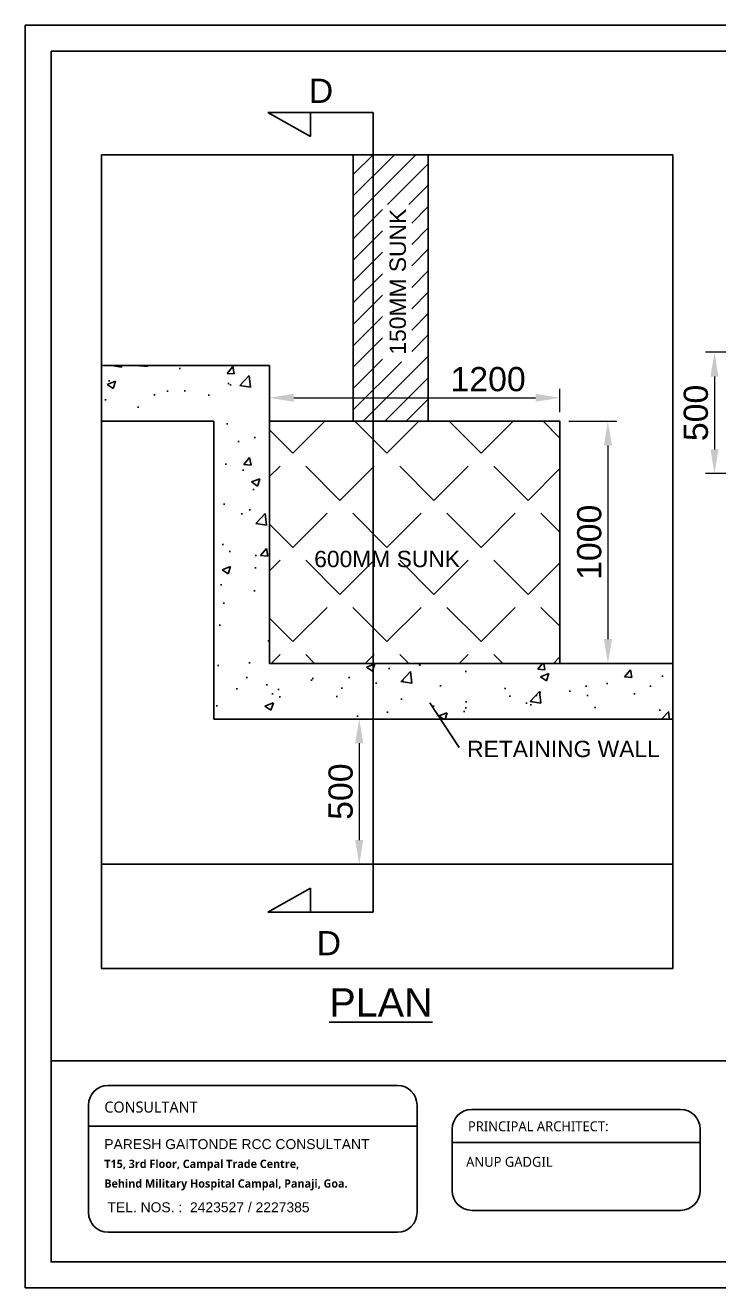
# Model space of a CAD drawing. Header units: millimetres. Extents: x 660818 to 959388, y -495289 to 50450.
# Drawn here: x 709819 to 715551, y -195940 to -185509 of the extents above; entities that cross this region are included whole.
import ezdxf
from ezdxf.enums import TextEntityAlignment as Align

# ---------------------------------------------------------------- set-up
doc = ezdxf.new("R2010")
doc.units = ezdxf.units.MM
doc.header["$LTSCALE"] = 0.01
doc.header["$MEASUREMENT"] = 0
doc.header["$PDMODE"] = 35
for name, color, linetype in [('1', 7, 'Continuous'), ('ARCH', 8, 'Continuous'), ('gully tap manhol', 6, 'Continuous'), ('Labels', 4, 'Continuous'), ('RCC BEAMS', 150, 'Continuous'), ('Text', 7, 'Continuous')]:
    doc.layers.add(name, color=color, linetype=linetype)
doc.styles.add('SC-BBS2', font='SansSerif')
doc.styles.add('SC-FTG1', font='SansSerif')
doc.styles.get("Standard").update_dxf_attribs({"font": 'arial.ttf'})
doc.dimstyles.new('SCDim', dxfattribs={"dimtxt": 200, "dimasz": 200, "dimexe": 75, "dimexo": 75, "dimgap": 50, "dimtad": 1, "dimtoh": 1, "dimdec": 0, "dimzin": 0, "dimdsep": 46, "dimtxsty": 'SC-BBS2', "dimcen": 0.09, "dimclrd": 5, "dimclre": 5, "dimclrt": 5, "dimadec": 0, "dimazin": 0, "dimtfac": 1, "dimtdec": 0, "dimtix": 1, "dimtofl": 0, "dimtmove": 0, "dimatfit": 3, "dimfxl": 1, "dimtolj": 1, "dimtzin": 0, "dimlwd": 0, "dimlwe": 0, "dimarcsym": 0})

# ---------------------------------------------------------------- blocks, each defined once
blk = doc.blocks.new('*D1038')
at = {"layer": '1', "color": 5, "lineweight": 0, "ltscale": 200, "transparency": 16777216}
for p, q in [((715620, -188211), (715441, -188211)), ((715516, -188411), (715516, -189013)), ((715620, -189213), (715441, -189213))]:
    blk.add_line(p, q, dxfattribs=at)
at = {"layer": '1', "color": 5, "ltscale": 200, "transparency": 16777216}
for points in [[(715483, -188411), (715549, -188411), (715516, -188211)], [(715483, -189013), (715549, -189013), (715516, -189213)]]:
    blk.add_solid(points, dxfattribs=at)
at = {"layer": 'Defpoints', "color": 0, "ltscale": 200, "transparency": 16777216}
for p in [(715695, -188211), (715516, -189213), (715695, -189213)]:
    blk.add_point(p, dxfattribs=at)
at = {"layer": '1', "color": 5, "ltscale": 200, "transparency": 16777216, "insert": (715363, -188712), "char_height": 200, "attachment_point": 5, "rotation": 90, "style": 'SC-BBS2'}
blk.add_mtext('\\A1;500', dxfattribs=at)
blk = doc.blocks.new('*D1031')
at = {"layer": '1', "color": 5, "lineweight": 0, "ltscale": 200, "transparency": 16777216}
for p, q in [((711838, -188631), (711838, -188512)), ((712038, -188587), (714038, -188587)), ((714238, -188706), (714238, -188512))]:
    blk.add_line(p, q, dxfattribs=at)
at = {"layer": '1', "color": 5, "ltscale": 200, "transparency": 16777216}
for points in [[(712038, -188554), (712038, -188620), (711838, -188587)], [(714038, -188554), (714038, -188620), (714238, -188587)]]:
    blk.add_solid(points, dxfattribs=at)
at = {"layer": 'Defpoints', "color": 0, "ltscale": 200, "transparency": 16777216}
for p in [(714238, -188587), (711838, -188706), (714238, -188781)]:
    blk.add_point(p, dxfattribs=at)
at = {"layer": '1', "color": 5, "ltscale": 200, "transparency": 16777216, "insert": (713645, -188434), "char_height": 200, "attachment_point": 5, "style": 'SC-BBS2'}
blk.add_mtext('\\A1;1200', dxfattribs=at)
blk = doc.blocks.new('*D1032')
at = {"layer": '1', "color": 5, "lineweight": 0, "ltscale": 200, "transparency": 16777216}
for p, q in [((714313, -188781), (714710, -188781)), ((714635, -188981), (714635, -190581)), ((714313, -190781), (714710, -190781))]:
    blk.add_line(p, q, dxfattribs=at)
at = {"layer": '1', "color": 5, "ltscale": 200, "transparency": 16777216}
for points in [[(714602, -188981), (714669, -188981), (714635, -188781)], [(714602, -190581), (714669, -190581), (714635, -190781)]]:
    blk.add_solid(points, dxfattribs=at)
at = {"layer": 'Defpoints', "color": 0, "ltscale": 200, "transparency": 16777216}
for p in [(714238, -188781), (714238, -190781), (714635, -190781)]:
    blk.add_point(p, dxfattribs=at)
at = {"layer": '1', "color": 5, "ltscale": 200, "transparency": 16777216, "insert": (714482, -189781), "char_height": 200, "attachment_point": 5, "rotation": 90, "style": 'SC-BBS2'}
blk.add_mtext('\\A1;1000', dxfattribs=at)
blk = doc.blocks.new('*D1042')
at = {"layer": '1', "color": 5, "lineweight": 0, "ltscale": 200, "transparency": 16777216}
blk.add_line((712580, -191441), (712580, -192241), dxfattribs=at)
at = {"layer": '1', "color": 5, "ltscale": 200, "transparency": 16777216}
for points in [[(712546, -191441), (712613, -191441), (712580, -191241)], [(712546, -192241), (712613, -192241), (712580, -192441)]]:
    blk.add_solid(points, dxfattribs=at)
at = {"layer": 'Defpoints', "color": 0, "ltscale": 200, "transparency": 16777216}
for p in [(712580, -191241), (712580, -192441), (712580, -192441)]:
    blk.add_point(p, dxfattribs=at)
at = {"layer": '1', "color": 5, "ltscale": 200, "transparency": 16777216, "insert": (712427, -191841), "char_height": 200, "attachment_point": 5, "rotation": 90, "style": 'SC-BBS2'}
blk.add_mtext('\\A1;500', dxfattribs=at)

msp = doc.modelspace()

# ---------------------------------------------------------------- hatches: boundary and pattern name
h = msp.add_hatch()
h.set_pattern_fill('ANSI31', color=3, scale=1000)
h.set_pattern_definition([(45, (-1745872.47, -36.26), (-88.3883476, 88.3883476), [])])
h.paths.add_polyline_path([(713150.747, -186579.864), (712530.747, -186579.864), (712530.747, -188781.244), (713150.747, -188781.244)])
h.paths.add_polyline_path([(713013.212, -188290.113), (712772.628, -188290.113), (712772.628, -186991.169), (713013.212, -186991.169)])
at = {"layer": 'gully tap manhol'}
h = msp.add_hatch(dxfattribs=at)
h.set_pattern_fill('ANGLE', color=256, scale=2000, angle=45)
h.set_pattern_definition([(45, (-1745872.47, -36.26), (-388.90873, 388.90873), [400, -150]), (135, (-1745872.47, -36.26), (-388.90873, -388.90873), [400, -150])])
h.paths.add_polyline_path([(711838.156, -188781.244), (714238.156, -188781.244), (714238.156, -190781.244), (711838.156, -190781.244)])
at = {"layer": 'RCC BEAMS', "ltscale": 200}
h = msp.add_hatch(dxfattribs=at)
h.set_pattern_fill('AR-CONC', color=256, scale=100)
h.set_pattern_definition([(50, (-1745872.5, -36.26), (717.26018, -62.75213), [75, -825]), (355, (-1745872.5, -36.3), (-138.75133, 752.19213), [60, -660]), (100.451444, (-1745812.7, -41.5), (578.50885, 689.44), [63.7402, -701.14211]), (46.1842, (-1745872.5, 163.7), (1067.24133, -165.51928), [112.5, -1237.5]), (96.635635, (-1745783.5, 149.9), (934.66195, 974.1186), [95.61034, -1051.71376]), (351.184164, (-1745872.5, 163.7), (934.66195, 974.1186), [90, -990]), (21, (-1745772.5, 113.74), (596.90705, -402.61889), [75, -825]), (326, (-1745772.5, 113.7), (243.31533, 725.15005), [60, -660]), (71.451445, (-1745722.7, 80.2), (840.22238, 322.53115), [63.7402, -701.14211]), (37.5, (-1745872.47, -36.26), (12.159855, 332.893854), [0, -652, 0, -670, 0, -662.5]), (7.5, (-1745872.47, -36.26), (263.06954, 394.41171), [0, -382, 0, -637, 0, -252.5]), (327.5, (-1746095.47, -36.26), (533.822436, -22.554872), [0, -250, 0, -780, 0, -1035]), (317.5, (-1746195.47, -36.26), (583.18617, 100.10498), [0, -325, 0, -518, 0, -735])])
h.paths.add_polyline_path([(715172.916, -190781.244), (711838.156, -190781.244), (711838.156, -188781.244), (711838.156, -188321.244), (710449.484, -188321.244), (710449.484, -188781.244), (711378.156, -188781.244), (711378.156, -191241.244), (715172.916, -191241.244)])

# ---------------------------------------------------------------- linework, layer by layer
at = {"color": 40}
msp.add_line((710032.465, -194063.95), (723936.026, -194063.95), dxfattribs=at)
at = {"color": 151}
for p, q in [((710342.709, -194605.518), (713057.609, -194605.518)), ((713348.312, -194738.681), (715397.41, -194738.681))]:
    msp.add_line(p, q, dxfattribs=at)
for points in [[(709819.343, -185508.867), (724149.149, -185508.867), (724149.149, -195939.992), (709819.343, -195939.992)], [(710032.465, -185721.99), (723936.026, -185721.99), (723936.026, -195726.869), (710032.465, -195726.869)]]:
    msp.add_lwpolyline(points, close=True)
at = {"color": 3}
msp.add_lwpolyline([(713150.747, -186579.864), (713150.747, -188781.244), (712530.747, -188781.244), (712530.747, -186579.864)], dxfattribs=at)
at = {"color": 151}
for points in [[(710505.278, -194268.492), (712895.04, -194268.492, -0.414213562), (713057.609, -194431.061), (713057.609, -195318.563, -0.414213562), (712895.04, -195481.132), (710505.278, -195481.132, -0.414213562), (710342.709, -195318.563), (710342.709, -194431.061, -0.414213562)], [(713510.881, -194466.444), (715234.841, -194466.444, -0.414213562), (715397.41, -194629.013), (715397.41, -195137.976, -0.414213562), (715234.841, -195300.545), (713510.881, -195300.545, -0.414213562), (713348.312, -195137.976), (713348.312, -194629.013, -0.414213562)]]:
    msp.add_lwpolyline(points, format="xyb", close=True, dxfattribs=at)
at = {"layer": '1', "color": 1, "ltscale": 200}
for p, q in [((712695.087, -186228.737), (711823.1, -186228.737)), ((711823.1, -186228.737), (712176.868, -186427.179)), ((712176.868, -186427.179), (712176.868, -186228.737)), ((712695.087, -186228.737), (712695.087, -192836.338)), ((711823.1, -192836.338), (712176.868, -192637.896)), ((712176.868, -192637.896), (712176.868, -192836.338)), ((712695.087, -192836.338), (711823.1, -192836.338))]:
    msp.add_line(p, q, dxfattribs=at)
at = {"layer": '1', "ltscale": 200}
msp.add_line((713161.971, -191106.563), (713406.746, -191477.313), dxfattribs=at)
msp.add_lwpolyline([(710449.484, -192441.244), (715172.916, -192441.244)], dxfattribs=at)
at = {"layer": 'ARCH'}
for p, q in [((711838.156, -188321.244), (711838.156, -188781.244)), ((711838.156, -188781.244), (711838.156, -190781.244)), ((714153.156, -188781.244), (713638.156, -188781.244))]:
    msp.add_line(p, q, dxfattribs=at)
at = {"layer": 'gully tap manhol'}
msp.add_lwpolyline([(711838.156, -188781.244), (714238.156, -188781.244), (714238.156, -190781.244), (711838.156, -190781.244)], close=True, dxfattribs=at)
at = {"layer": 'RCC BEAMS', "ltscale": 200}
for p, q in [((710449.484, -188321.244), (711838.156, -188321.244)), ((711378.156, -188781.244), (710449.484, -188781.244)), ((711378.156, -188781.244), (711378.156, -191241.244)), ((711838.156, -190781.244), (715172.916, -190781.244)), ((711378.156, -191241.244), (715172.916, -191241.244))]:
    msp.add_line(p, q, dxfattribs=at)
at = {"layer": 'RCC BEAMS', "ltscale": 200, "extrusion": (0, 0, -1)}
msp.add_line((711838.156, -188449.842), (711838.156, -188781.244), dxfattribs=at)
at = {"layer": 'RCC BEAMS', "ltscale": 200}
msp.add_lwpolyline([(710449.484, -186579.864), (715172.916, -186579.864), (715172.916, -193301.179), (710449.484, -193301.179)], close=True, dxfattribs=at)

# ---------------------------------------------------------------- texts
at = {"color": 151, "attachment_point": 1}
for s, width, heights, insert, char_height in [('{\\fLucida Calligraphy|b0|i0|c0|p66;CONSULTANT}', 1188.69725, [-91.235], (710472.531, -194401.529), 91.23488), ('{\\fLucida Calligraphy|b0|i0|c0|p66;PRINCIPAL ARCHITECT:}', 5632.23919, [-82.111], (713478.134, -194564.927), 82.11139), ('PARESH GAITONDE RCC CONSULTANT', 7423.30961, [-84.968], (710472.531, -194712.293), 82.11139), ('{\\fLucida Calligraphy|b1|i0|c0|p66;T15, 3rd Floor, Campal Trade Centre,}', 7423.30961, [-91.235], (710472.531, -194882.067), 68.42616), ('{\\fLucida Calligraphy|b0|i0|c0|p66;\\H0.9x;\\C40;ANUP GADGIL}', 4174.97483, [-82.111], (713463.143, -194858.56), 91.23488), ('{\\fLucida Calligraphy|b1|i0|c0|p66;Behind Military Hospital Campal, Panaji, Goa.}', 9060.06026, [-91.235], (710472.531, -195044.532), 68.42616)]:
    msp.add_mtext_dynamic_manual_height_columns(s, width=width, gutter_width=12.5, heights=heights, dxfattribs=dict(at, insert=insert, char_height=char_height))
at = {"color": 151, "insert": (710498.937, -195233.819), "char_height": 82.11139, "width": 2482.89366, "attachment_point": 1}
msp.add_mtext('TEL. NOS. :  2423527 / 2227385', dxfattribs=at)
at = {"layer": '1', "color": 1, "ltscale": 200}
for p in [(712162.975, -186150.343), (712227.477, -193193.044)]:
    msp.add_text('D', height=200, dxfattribs=at).set_placement(p)
at = {"layer": 'Labels', "lineweight": 25, "style": 'SC-FTG1'}
msp.add_text('%%UPLAN', height=234, dxfattribs=at).set_placement((712759.371, -193581.852), align=Align.MIDDLE_CENTER)
at = {"layer": 'Text', "color": 7}
msp.add_text('150MM SUNK', height=135, rotation=90, dxfattribs=at).set_placement((712965.614, -188230.34))
for s, p in [('600MM SUNK', (712207.669, -189986.089)), ('RETAINING WALL', (713471.576, -191555.902))]:
    msp.add_text(s, height=135, dxfattribs=at).set_placement(p)

# ---------------------------------------------------------------- dimensions: what is measured, and where the dimension line sits
at = {"layer": '1', "ltscale": 200}
for base, p1, p2, text, picture, middle in [((715515.865, -189212.512), (715694.652, -188211.064), (715694.652, -189212.512), '500', '*D1038', (715362.847, -188711.788)), ((714635.482, -190781.244), (714238.156, -188781.244), (714238.156, -190781.244), '1000', '*D1032', (714482.464, -189781.244)), ((712579.683, -192441.244), (712579.683, -191241.244), (712579.683, -192441.244), '500', '*D1042', (712426.665, -191841.244))]:
    dim = msp.add_linear_dim(base=base, p1=p1, p2=p2, angle=90, text=text, dimstyle='SCDim', dxfattribs=at)
    dim.commit()
    dim.dimension.update_dxf_attribs({"geometry": picture, "text_midpoint": middle})
dim = msp.add_linear_dim(base=(714238.156, -188586.869), p1=(711838.156, -188706.244), p2=(714238.156, -188781.244), text='1200', dimstyle='SCDim', dxfattribs=at)
dim.commit()
dim.dimension.update_dxf_attribs({"geometry": '*D1031', "text_midpoint": (713644.628, -188586.869), "dimtype": 160})

doc.saveas('drawing.dxf')
